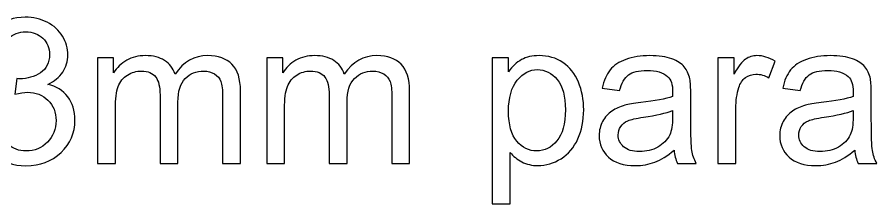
# Model space of a CAD drawing. Header units: millimetres. Extents: x -300 to 279, y -192 to 238.
# Drawn here: x 33.5 to 105.1, y 222.6 to 238.2 of the extents above; entities that cross this region are included whole.
import ezdxf

# ---------------------------------------------------------------- set-up
doc = ezdxf.new("R2010")
doc.units = ezdxf.units.MM
doc.layers.add('CAMADA_1', color=7, linetype='CONTINUOUS')

msp = doc.modelspace()

# ---------------------------------------------------------------- linework, layer by layer
at = {"layer": 'CAMADA_1', "color": 250}
for points, knots in [([(30.3364, 229.2313), (30.3364, 229.2313), (31.8265, 229.4345), (31.8265, 229.4345), (31.9987, 228.5879), (32.2866, 227.9783), (32.6958, 227.6057), (33.105, 227.2332), (33.6073, 227.0469), (34.2028, 227.0469), (34.9084, 227.0469), (35.5039, 227.2896), (35.9837, 227.7751), (36.4634, 228.2605), (36.7033, 228.8616), (36.7033, 229.5785), (36.7033, 230.2614), (36.4804, 230.8259), (36.0316, 231.2718), (35.5857, 231.7149), (35.0185, 231.9378), (34.327, 231.9378), (34.0448, 231.9378), (33.6948, 231.8814), (33.2743, 231.7713), (33.2743, 231.7713), (33.4408, 233.0752), (33.4408, 233.0752), (33.5396, 233.0639), (33.6215, 233.0583), (33.6807, 233.0583), (34.3185, 233.0583), (34.8886, 233.2248), (35.3995, 233.555), (35.9075, 233.8852), (36.1615, 234.3932), (36.1615, 235.079), (36.1615, 235.6236), (35.9752, 236.0752), (35.6055, 236.4336), (35.2358, 236.792), (34.7588, 236.9698), (34.1746, 236.9698), (33.5932, 236.9698), (33.1106, 236.7864), (32.724, 236.4195), (32.3374, 236.0526), (32.089, 235.5023), (31.9789, 234.7685), (31.9789, 234.7685), (30.4888, 235.0394), (30.4888, 235.0394), (30.6722, 236.0385), (31.0843, 236.8146), (31.7306, 237.365), (32.374, 237.9153), (33.1784, 238.189), (34.1379, 238.189), (34.7983, 238.189), (35.4079, 238.0479), (35.9639, 237.7629), (36.5227, 237.4807), (36.9489, 237.094), (37.2424, 236.6058), (37.5387, 236.1147), (37.6855, 235.5954), (37.6855, 235.0451), (37.6855, 234.523), (37.5443, 234.0489), (37.2649, 233.6199), (36.9827, 233.1909), (36.565, 232.8494), (36.0147, 232.5954), (36.7315, 232.4317), (37.2875, 232.0874), (37.6855, 231.5653), (38.0806, 231.046), (38.2781, 230.3913), (38.2781, 229.6095), (38.2781, 228.5512), (37.8915, 227.6509), (37.121, 226.9143), (36.3477, 226.1777), (35.3712, 225.8108), (34.1915, 225.8108), (33.1276, 225.8108), (32.2442, 226.1297), (31.5415, 226.7647), (30.8359, 227.3997), (30.4352, 228.221), (30.3364, 229.2313)], [0, 0, 0, 0, 0.0333333, 0.0333333, 0.0333333, 0.0666667, 0.0666667, 0.0666667, 0.1, 0.1, 0.1, 0.1333333, 0.1333333, 0.1333333, 0.1666667, 0.1666667, 0.1666667, 0.2, 0.2, 0.2, 0.2333333, 0.2333333, 0.2333333, 0.2666667, 0.2666667, 0.2666667, 0.3, 0.3, 0.3, 0.3333333, 0.3333333, 0.3333333, 0.3666667, 0.3666667, 0.3666667, 0.4, 0.4, 0.4, 0.4333333, 0.4333333, 0.4333333, 0.4666667, 0.4666667, 0.4666667, 0.5, 0.5, 0.5, 0.5333333, 0.5333333, 0.5333333, 0.5666667, 0.5666667, 0.5666667, 0.6, 0.6, 0.6, 0.6333333, 0.6333333, 0.6333333, 0.6666667, 0.6666667, 0.6666667, 0.7, 0.7, 0.7, 0.7333333, 0.7333333, 0.7333333, 0.7666667, 0.7666667, 0.7666667, 0.8, 0.8, 0.8, 0.8333333, 0.8333333, 0.8333333, 0.8666667, 0.8666667, 0.8666667, 0.9, 0.9, 0.9, 0.9333333, 0.9333333, 0.9333333, 0.9666667, 0.9666667, 0.9666667, 1, 1, 1, 1]), ([(40.1605, 226.014), (40.1605, 226.014), (40.1605, 234.8024), (40.1605, 234.8024), (40.1605, 234.8024), (41.4982, 234.8024), (41.4982, 234.8024), (41.4982, 234.8024), (41.4982, 233.5606), (41.4982, 233.5606), (41.772, 233.9896), (42.1389, 234.3367), (42.5961, 234.5964), (43.0533, 234.8588), (43.5726, 234.9886), (44.1568, 234.9886), (44.8059, 234.9886), (45.3393, 234.8532), (45.7541, 234.5851), (46.169, 234.3141), (46.4625, 233.9388), (46.6318, 233.4534), (47.3318, 234.4778), (48.2377, 234.9886), (49.3553, 234.9886), (50.2302, 234.9886), (50.9047, 234.7488), (51.3732, 234.2662), (51.8445, 233.7836), (52.0815, 233.0413), (52.0815, 232.0394), (52.0815, 232.0394), (52.0815, 226.014), (52.0815, 226.014), (52.0815, 226.014), (50.5914, 226.014), (50.5914, 226.014), (50.5914, 226.014), (50.5914, 231.5455), (50.5914, 231.5455), (50.5914, 232.1382), (50.5406, 232.5672), (50.4447, 232.8297), (50.3487, 233.0921), (50.1737, 233.301), (49.9169, 233.4618), (49.6629, 233.6227), (49.3637, 233.7017), (49.0223, 233.7017), (48.4014, 233.7017), (47.8877, 233.4957), (47.4785, 233.0865), (47.0693, 232.6744), (46.8661, 232.0169), (46.8661, 231.1137), (46.8661, 231.1137), (46.8661, 226.014), (46.8661, 226.014), (46.8661, 226.014), (45.376, 226.014), (45.376, 226.014), (45.376, 226.014), (45.376, 231.7177), (45.376, 231.7177), (45.376, 232.3781), (45.2546, 232.8748), (45.0119, 233.205), (44.7692, 233.5352), (44.3712, 233.7017), (43.8209, 233.7017), (43.4032, 233.7017), (43.0166, 233.5917), (42.661, 233.3715), (42.3054, 233.1514), (42.0486, 232.8297), (41.8877, 232.4035), (41.7297, 231.9802), (41.6506, 231.3677), (41.6506, 230.5691), (41.6506, 230.5691), (41.6506, 226.014), (41.6506, 226.014), (41.6506, 226.014), (40.1605, 226.014), (40.1605, 226.014)], [0, 0, 0, 0, 0.0357143, 0.0357143, 0.0357143, 0.0714286, 0.0714286, 0.0714286, 0.1071429, 0.1071429, 0.1071429, 0.1428571, 0.1428571, 0.1428571, 0.1785714, 0.1785714, 0.1785714, 0.2142857, 0.2142857, 0.2142857, 0.25, 0.25, 0.25, 0.2857143, 0.2857143, 0.2857143, 0.3214286, 0.3214286, 0.3214286, 0.3571429, 0.3571429, 0.3571429, 0.3928571, 0.3928571, 0.3928571, 0.4285714, 0.4285714, 0.4285714, 0.4642857, 0.4642857, 0.4642857, 0.5, 0.5, 0.5, 0.5357143, 0.5357143, 0.5357143, 0.5714286, 0.5714286, 0.5714286, 0.6071429, 0.6071429, 0.6071429, 0.6428571, 0.6428571, 0.6428571, 0.6785714, 0.6785714, 0.6785714, 0.7142857, 0.7142857, 0.7142857, 0.75, 0.75, 0.75, 0.7857143, 0.7857143, 0.7857143, 0.8214286, 0.8214286, 0.8214286, 0.8571429, 0.8571429, 0.8571429, 0.8928571, 0.8928571, 0.8928571, 0.9285714, 0.9285714, 0.9285714, 0.9642857, 0.9642857, 0.9642857, 1, 1, 1, 1]), ([(54.2659, 226.014), (54.2659, 226.014), (54.2659, 234.8024), (54.2659, 234.8024), (54.2659, 234.8024), (55.6036, 234.8024), (55.6036, 234.8024), (55.6036, 234.8024), (55.6036, 233.5606), (55.6036, 233.5606), (55.8774, 233.9896), (56.2443, 234.3367), (56.7015, 234.5964), (57.1587, 234.8588), (57.678, 234.9886), (58.2622, 234.9886), (58.9113, 234.9886), (59.4447, 234.8532), (59.8595, 234.5851), (60.2744, 234.3141), (60.5679, 233.9388), (60.7372, 233.4534), (61.4372, 234.4778), (62.3431, 234.9886), (63.4607, 234.9886), (64.3356, 234.9886), (65.0101, 234.7488), (65.4786, 234.2662), (65.9499, 233.7836), (66.1869, 233.0413), (66.1869, 232.0394), (66.1869, 232.0394), (66.1869, 226.014), (66.1869, 226.014), (66.1869, 226.014), (64.6968, 226.014), (64.6968, 226.014), (64.6968, 226.014), (64.6968, 231.5455), (64.6968, 231.5455), (64.6968, 232.1382), (64.646, 232.5672), (64.5501, 232.8297), (64.4541, 233.0921), (64.2791, 233.301), (64.0223, 233.4618), (63.7683, 233.6227), (63.4691, 233.7017), (63.1277, 233.7017), (62.5068, 233.7017), (61.9931, 233.4957), (61.5839, 233.0865), (61.1747, 232.6744), (60.9715, 232.0169), (60.9715, 231.1137), (60.9715, 231.1137), (60.9715, 226.014), (60.9715, 226.014), (60.9715, 226.014), (59.4814, 226.014), (59.4814, 226.014), (59.4814, 226.014), (59.4814, 231.7177), (59.4814, 231.7177), (59.4814, 232.3781), (59.36, 232.8748), (59.1173, 233.205), (58.8746, 233.5352), (58.4766, 233.7017), (57.9263, 233.7017), (57.5086, 233.7017), (57.122, 233.5917), (56.7664, 233.3715), (56.4108, 233.1514), (56.154, 232.8297), (55.9931, 232.4035), (55.8351, 231.9802), (55.756, 231.3677), (55.756, 230.5691), (55.756, 230.5691), (55.756, 226.014), (55.756, 226.014), (55.756, 226.014), (54.2659, 226.014), (54.2659, 226.014)], [0, 0, 0, 0, 0.0357143, 0.0357143, 0.0357143, 0.0714286, 0.0714286, 0.0714286, 0.1071429, 0.1071429, 0.1071429, 0.1428571, 0.1428571, 0.1428571, 0.1785714, 0.1785714, 0.1785714, 0.2142857, 0.2142857, 0.2142857, 0.25, 0.25, 0.25, 0.2857143, 0.2857143, 0.2857143, 0.3214286, 0.3214286, 0.3214286, 0.3571429, 0.3571429, 0.3571429, 0.3928571, 0.3928571, 0.3928571, 0.4285714, 0.4285714, 0.4285714, 0.4642857, 0.4642857, 0.4642857, 0.5, 0.5, 0.5, 0.5357143, 0.5357143, 0.5357143, 0.5714286, 0.5714286, 0.5714286, 0.6071429, 0.6071429, 0.6071429, 0.6428571, 0.6428571, 0.6428571, 0.6785714, 0.6785714, 0.6785714, 0.7142857, 0.7142857, 0.7142857, 0.75, 0.75, 0.75, 0.7857143, 0.7857143, 0.7857143, 0.8214286, 0.8214286, 0.8214286, 0.8571429, 0.8571429, 0.8571429, 0.8928571, 0.8928571, 0.8928571, 0.9285714, 0.9285714, 0.9285714, 0.9642857, 0.9642857, 0.9642857, 1, 1, 1, 1]), ([(73.0759, 222.6443), (73.0759, 222.6443), (73.0759, 234.8024), (73.0759, 234.8024), (73.0759, 234.8024), (74.4306, 234.8024), (74.4306, 234.8024), (74.4306, 234.8024), (74.4306, 233.6481), (74.4306, 233.6481), (74.7495, 234.094), (75.1107, 234.4299), (75.5143, 234.6528), (75.915, 234.8758), (76.4033, 234.9886), (76.9762, 234.9886), (77.7269, 234.9886), (78.3873, 234.7967), (78.9602, 234.4101), (79.5331, 234.0263), (79.9649, 233.4816), (80.2584, 232.7817), (80.5491, 232.0789), (80.6959, 231.3113), (80.6959, 230.4731), (80.6959, 229.5785), (80.535, 228.7713), (80.2133, 228.0516), (79.8916, 227.3348), (79.4231, 226.7845), (78.8078, 226.4006), (78.1954, 226.0196), (77.5491, 225.8277), (76.8718, 225.8277), (76.3751, 225.8277), (75.9292, 225.9322), (75.5369, 226.141), (75.1418, 226.3498), (74.82, 226.6123), (74.566, 226.9312), (74.566, 226.9312), (74.566, 222.6443), (74.566, 222.6443), (74.566, 222.6443), (73.0759, 222.6443), (73.0759, 222.6443)], [0, 0, 0, 0, 0.0666667, 0.0666667, 0.0666667, 0.1333333, 0.1333333, 0.1333333, 0.2, 0.2, 0.2, 0.2666667, 0.2666667, 0.2666667, 0.3333333, 0.3333333, 0.3333333, 0.4, 0.4, 0.4, 0.4666667, 0.4666667, 0.4666667, 0.5333333, 0.5333333, 0.5333333, 0.6, 0.6, 0.6, 0.6666667, 0.6666667, 0.6666667, 0.7333333, 0.7333333, 0.7333333, 0.8, 0.8, 0.8, 0.8666667, 0.8666667, 0.8666667, 0.9333333, 0.9333333, 0.9333333, 1, 1, 1, 1]), ([(88.234, 227.1147), (87.6808, 226.6434), (87.1474, 226.3132), (86.6366, 226.1184), (86.1258, 225.9237), (85.5783, 225.8277), (84.9913, 225.8277), (84.0261, 225.8277), (83.2838, 226.062), (82.7645, 226.5333), (82.2452, 227.0018), (81.9856, 227.6029), (81.9856, 228.3339), (81.9856, 228.7628), (82.0844, 229.1551), (82.2791, 229.5107), (82.4767, 229.8663), (82.7335, 230.1485), (83.0496, 230.363), (83.3685, 230.5775), (83.7241, 230.7412), (84.122, 230.8513), (84.4155, 230.9275), (84.8586, 231.0009), (85.4485, 231.0742), (86.6507, 231.2153), (87.5397, 231.3875), (88.107, 231.5851), (88.1126, 231.7883), (88.1155, 231.9181), (88.1155, 231.9717), (88.1155, 232.5757), (87.9743, 233.0018), (87.6921, 233.2502), (87.3111, 233.586), (86.7439, 233.7525), (85.9931, 233.7525), (85.2904, 233.7525), (84.7711, 233.6283), (84.4381, 233.3828), (84.1023, 233.1373), (83.8567, 232.7027), (83.6959, 232.0761), (83.6959, 232.0761), (82.2396, 232.2793), (82.2396, 232.2793), (82.3722, 232.903), (82.5896, 233.4082), (82.8944, 233.792), (83.1992, 234.1759), (83.6394, 234.4694), (84.2152, 234.6782), (84.7881, 234.8842), (85.4569, 234.9886), (86.2133, 234.9886), (86.964, 234.9886), (87.5764, 234.9012), (88.0477, 234.7234), (88.5162, 234.5456), (88.8633, 234.3254), (89.0835, 234.0573), (89.3036, 233.7892), (89.4588, 233.4505), (89.5491, 233.0413), (89.5971, 232.7873), (89.6225, 232.3301), (89.6225, 231.6725), (89.6225, 231.6725), (89.6225, 229.697), (89.6225, 229.697), (89.6225, 228.3169), (89.6536, 227.4449), (89.7157, 227.0752), (89.7749, 226.7054), (89.8991, 226.3527), (90.0797, 226.014), (90.0797, 226.014), (88.5219, 226.014), (88.5219, 226.014), (88.3723, 226.3273), (88.2763, 226.6942), (88.234, 227.1147)], [0, 0, 0, 0, 0.037037, 0.037037, 0.037037, 0.0740741, 0.0740741, 0.0740741, 0.1111111, 0.1111111, 0.1111111, 0.1481481, 0.1481481, 0.1481481, 0.1851852, 0.1851852, 0.1851852, 0.2222222, 0.2222222, 0.2222222, 0.2592593, 0.2592593, 0.2592593, 0.2962963, 0.2962963, 0.2962963, 0.3333333, 0.3333333, 0.3333333, 0.3703704, 0.3703704, 0.3703704, 0.4074074, 0.4074074, 0.4074074, 0.4444444, 0.4444444, 0.4444444, 0.4814815, 0.4814815, 0.4814815, 0.5185185, 0.5185185, 0.5185185, 0.5555556, 0.5555556, 0.5555556, 0.5925926, 0.5925926, 0.5925926, 0.6296296, 0.6296296, 0.6296296, 0.6666667, 0.6666667, 0.6666667, 0.7037037, 0.7037037, 0.7037037, 0.7407407, 0.7407407, 0.7407407, 0.7777778, 0.7777778, 0.7777778, 0.8148148, 0.8148148, 0.8148148, 0.8518519, 0.8518519, 0.8518519, 0.8888889, 0.8888889, 0.8888889, 0.9259259, 0.9259259, 0.9259259, 0.962963, 0.962963, 0.962963, 1, 1, 1, 1]), ([(91.8944, 226.014), (91.8944, 226.014), (91.8944, 234.8024), (91.8944, 234.8024), (91.8944, 234.8024), (93.2321, 234.8024), (93.2321, 234.8024), (93.2321, 234.8024), (93.2321, 233.4562), (93.2321, 233.4562), (93.5736, 234.0799), (93.8897, 234.4919), (94.1804, 234.6895), (94.471, 234.8899), (94.79, 234.9886), (95.1371, 234.9886), (95.6394, 234.9886), (96.1503, 234.8306), (96.6696, 234.5173), (96.6696, 234.5173), (96.139, 233.1429), (96.139, 233.1429), (95.7777, 233.3461), (95.4165, 233.4477), (95.0552, 233.4477), (94.7307, 233.4477), (94.44, 233.3489), (94.1832, 233.1542), (93.9264, 232.9595), (93.7429, 232.6885), (93.6329, 232.3414), (93.4663, 231.8137), (93.3845, 231.2351), (93.3845, 230.6057), (93.3845, 230.6057), (93.3845, 226.014), (93.3845, 226.014), (93.3845, 226.014), (91.8944, 226.014), (91.8944, 226.014)], [0, 0, 0, 0, 0.0769231, 0.0769231, 0.0769231, 0.1538462, 0.1538462, 0.1538462, 0.2307692, 0.2307692, 0.2307692, 0.3076923, 0.3076923, 0.3076923, 0.3846154, 0.3846154, 0.3846154, 0.4615385, 0.4615385, 0.4615385, 0.5384615, 0.5384615, 0.5384615, 0.6153846, 0.6153846, 0.6153846, 0.6923077, 0.6923077, 0.6923077, 0.7692308, 0.7692308, 0.7692308, 0.8461538, 0.8461538, 0.8461538, 0.9230769, 0.9230769, 0.9230769, 1, 1, 1, 1]), ([(103.2905, 227.1147), (102.7373, 226.6434), (102.2039, 226.3132), (101.6931, 226.1184), (101.1823, 225.9237), (100.6348, 225.8277), (100.0478, 225.8277), (99.0826, 225.8277), (98.3403, 226.062), (97.821, 226.5333), (97.3017, 227.0018), (97.0421, 227.6029), (97.0421, 228.3339), (97.0421, 228.7628), (97.1409, 229.1551), (97.3356, 229.5107), (97.5332, 229.8663), (97.79, 230.1485), (98.1061, 230.363), (98.425, 230.5775), (98.7806, 230.7412), (99.1785, 230.8513), (99.472, 230.9275), (99.9151, 231.0009), (100.505, 231.0742), (101.7072, 231.2153), (102.5962, 231.3875), (103.1635, 231.5851), (103.1691, 231.7883), (103.172, 231.9181), (103.172, 231.9717), (103.172, 232.5757), (103.0308, 233.0018), (102.7486, 233.2502), (102.3676, 233.586), (101.8004, 233.7525), (101.0496, 233.7525), (100.3469, 233.7525), (99.8276, 233.6283), (99.4946, 233.3828), (99.1588, 233.1373), (98.9132, 232.7027), (98.7524, 232.0761), (98.7524, 232.0761), (97.2961, 232.2793), (97.2961, 232.2793), (97.4287, 232.903), (97.6461, 233.4082), (97.9509, 233.792), (98.2557, 234.1759), (98.6959, 234.4694), (99.2717, 234.6782), (99.8446, 234.8842), (100.5134, 234.9886), (101.2698, 234.9886), (102.0205, 234.9886), (102.6329, 234.9012), (103.1042, 234.7234), (103.5727, 234.5456), (103.9198, 234.3254), (104.14, 234.0573), (104.3601, 233.7892), (104.5153, 233.4505), (104.6056, 233.0413), (104.6536, 232.7873), (104.679, 232.3301), (104.679, 231.6725), (104.679, 231.6725), (104.679, 229.697), (104.679, 229.697), (104.679, 228.3169), (104.7101, 227.4449), (104.7722, 227.0752), (104.8314, 226.7054), (104.9556, 226.3527), (105.1362, 226.014), (105.1362, 226.014), (103.5784, 226.014), (103.5784, 226.014), (103.4288, 226.3273), (103.3328, 226.6942), (103.2905, 227.1147)], [0, 0, 0, 0, 0.037037, 0.037037, 0.037037, 0.0740741, 0.0740741, 0.0740741, 0.1111111, 0.1111111, 0.1111111, 0.1481481, 0.1481481, 0.1481481, 0.1851852, 0.1851852, 0.1851852, 0.2222222, 0.2222222, 0.2222222, 0.2592593, 0.2592593, 0.2592593, 0.2962963, 0.2962963, 0.2962963, 0.3333333, 0.3333333, 0.3333333, 0.3703704, 0.3703704, 0.3703704, 0.4074074, 0.4074074, 0.4074074, 0.4444444, 0.4444444, 0.4444444, 0.4814815, 0.4814815, 0.4814815, 0.5185185, 0.5185185, 0.5185185, 0.5555556, 0.5555556, 0.5555556, 0.5925926, 0.5925926, 0.5925926, 0.6296296, 0.6296296, 0.6296296, 0.6666667, 0.6666667, 0.6666667, 0.7037037, 0.7037037, 0.7037037, 0.7407407, 0.7407407, 0.7407407, 0.7777778, 0.7777778, 0.7777778, 0.8148148, 0.8148148, 0.8148148, 0.8518519, 0.8518519, 0.8518519, 0.8888889, 0.8888889, 0.8888889, 0.9259259, 0.9259259, 0.9259259, 0.962963, 0.962963, 0.962963, 1, 1, 1, 1]), ([(74.4306, 230.3546), (74.4306, 229.2285), (74.6592, 228.396), (75.1135, 227.8569), (75.5707, 227.3179), (76.1239, 227.0469), (76.773, 227.0469), (77.4334, 227.0469), (77.9978, 227.3263), (78.4663, 227.8851), (78.9376, 228.4439), (79.1719, 229.3075), (79.1719, 230.4787), (79.1719, 231.5963), (78.9433, 232.4317), (78.4833, 232.9877), (78.0232, 233.5437), (77.4757, 233.8203), (76.8379, 233.8203), (76.2057, 233.8203), (75.6469, 233.5239), (75.1615, 232.9341), (74.6733, 232.3414), (74.4306, 231.4835), (74.4306, 230.3546)], [0, 0, 0, 0, 0.125, 0.125, 0.125, 0.25, 0.25, 0.25, 0.375, 0.375, 0.375, 0.5, 0.5, 0.5, 0.625, 0.625, 0.625, 0.75, 0.75, 0.75, 0.875, 0.875, 0.875, 1, 1, 1, 1]), ([(88.1155, 230.4167), (87.5736, 230.1965), (86.7608, 230.0103), (85.6771, 229.8579), (85.0618, 229.7704), (84.6272, 229.6716), (84.3732, 229.5615), (84.1192, 229.4515), (83.9245, 229.2906), (83.7862, 229.0817), (83.6479, 228.8701), (83.5773, 228.6358), (83.5773, 228.3762), (83.5773, 227.9839), (83.7269, 227.6537), (84.0289, 227.3912), (84.3309, 227.1288), (84.7711, 226.9961), (85.3497, 226.9961), (85.9226, 226.9961), (86.4334, 227.1203), (86.8821, 227.3715), (87.3281, 227.6198), (87.6583, 227.9613), (87.8671, 228.3931), (88.028, 228.729), (88.107, 229.2229), (88.107, 229.8748), (88.107, 229.8748), (88.1155, 230.4167), (88.1155, 230.4167)], [0, 0, 0, 0, 0.1, 0.1, 0.1, 0.2, 0.2, 0.2, 0.3, 0.3, 0.3, 0.4, 0.4, 0.4, 0.5, 0.5, 0.5, 0.6, 0.6, 0.6, 0.7, 0.7, 0.7, 0.8, 0.8, 0.8, 0.9, 0.9, 0.9, 1, 1, 1, 1]), ([(103.172, 230.4167), (102.6301, 230.1965), (101.8173, 230.0103), (100.7336, 229.8579), (100.1183, 229.7704), (99.6837, 229.6716), (99.4297, 229.5615), (99.1757, 229.4515), (98.981, 229.2906), (98.8427, 229.0817), (98.7044, 228.8701), (98.6338, 228.6358), (98.6338, 228.3762), (98.6338, 227.9839), (98.7834, 227.6537), (99.0854, 227.3912), (99.3874, 227.1288), (99.8276, 226.9961), (100.4062, 226.9961), (100.9791, 226.9961), (101.4899, 227.1203), (101.9386, 227.3715), (102.3846, 227.6198), (102.7148, 227.9613), (102.9236, 228.3931), (103.0845, 228.729), (103.1635, 229.2229), (103.1635, 229.8748), (103.1635, 229.8748), (103.172, 230.4167), (103.172, 230.4167)], [0, 0, 0, 0, 0.1, 0.1, 0.1, 0.2, 0.2, 0.2, 0.3, 0.3, 0.3, 0.4, 0.4, 0.4, 0.5, 0.5, 0.5, 0.6, 0.6, 0.6, 0.7, 0.7, 0.7, 0.8, 0.8, 0.8, 0.9, 0.9, 0.9, 1, 1, 1, 1])]:
    msp.add_open_spline(points, degree=3, knots=knots, dxfattribs=at)

doc.saveas('drawing.dxf')
